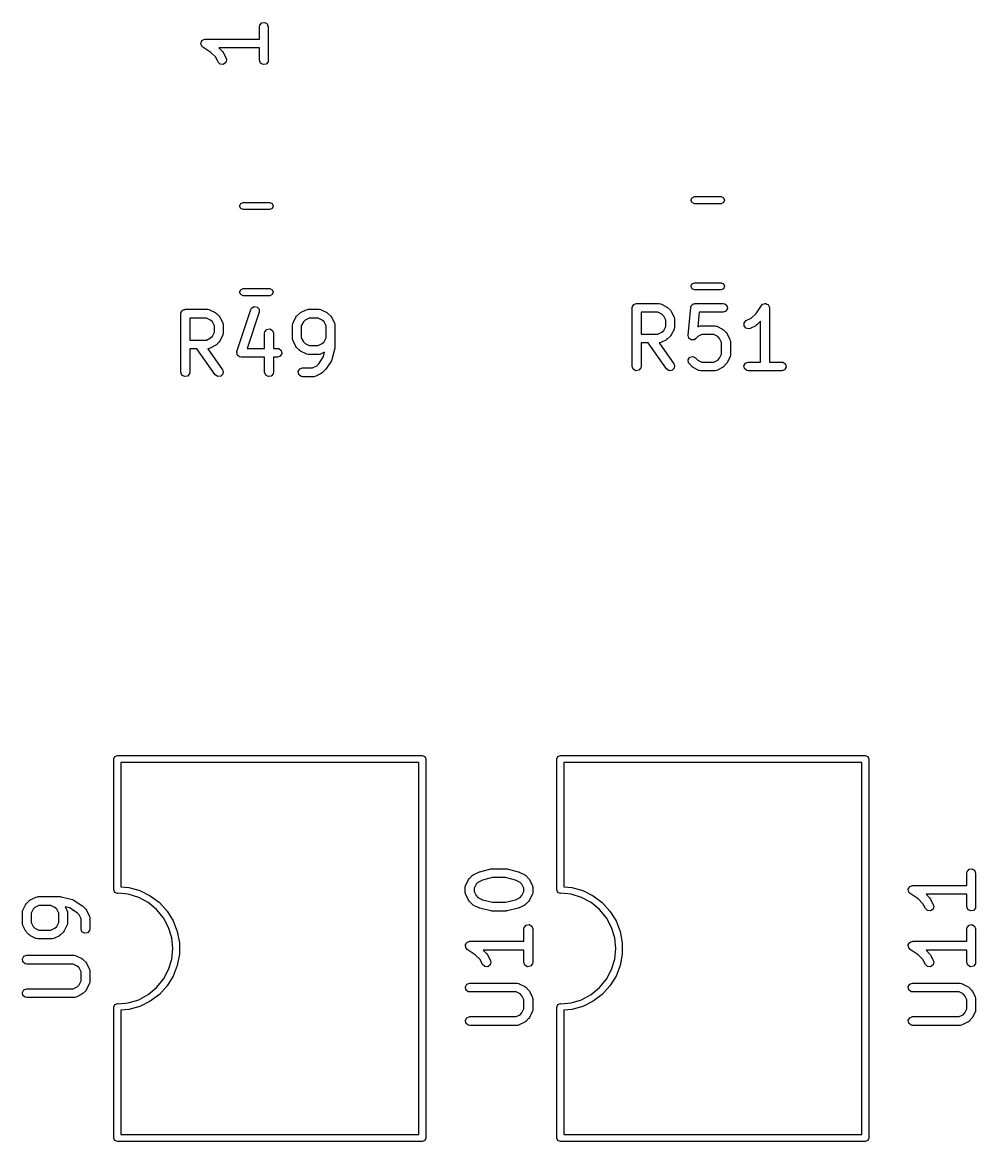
# Model space of a CAD drawing. Extents: x 51 to 223, y -135 to -33.
# Drawn here: x 172.63 to 188.89, y -111.8 to -92.71 of the extents above; entities that cross this region are included whole.
import ezdxf

# ---------------------------------------------------------------- set-up
doc = ezdxf.new("R2010")
doc.units = 0
doc.layers.add('BLACK', color=7, linetype='CONTINUOUS')

msp = doc.modelspace()

# ---------------------------------------------------------------- linework, layer by layer
at = {"layer": 'BLACK', "linetype": 'CONTINUOUS'}
for p, q in [((176.677, -92.7805), (176.682, -92.7548)), ((176.677, -92.9912), (176.677, -92.7805)), ((176.682, -92.7548), (176.715, -92.7155)), ((176.715, -92.7155), (176.765, -92.7066)), ((176.765, -92.7066), (176.81, -92.7323)), ((176.81, -92.7323), (176.827, -92.7805)), ((176.827, -92.7805), (176.827, -93.3519)), ((175.704, -93.0087), (175.725, -93.0013)), ((175.725, -93.0013), (175.744, -92.9916)), ((175.744, -92.9916), (175.748, -92.9927)), ((175.748, -92.9927), (175.752, -92.9912)), ((175.752, -92.9912), (176.677, -92.9912)), ((175.678, -93.0614), (175.679, -93.0574)), ((175.684, -93.0823), (175.678, -93.0614)), ((175.679, -93.0532), (175.689, -93.0343)), ((175.679, -93.0574), (175.679, -93.0532)), ((175.687, -93.1037), (175.684, -93.0823)), ((175.691, -93.1065), (175.687, -93.1037)), ((175.689, -93.0343), (175.698, -93.0144)), ((175.692, -93.1106), (175.691, -93.1065)), ((175.711, -93.1286), (175.692, -93.1106)), ((175.698, -93.0144), (175.702, -93.0125)), ((175.702, -93.0125), (175.704, -93.0087)), ((175.847, -93.2197), (175.711, -93.1286)), ((176.677, -93.1412), (175.981, -93.1412)), ((175.981, -93.1412), (176.044, -93.2036)), ((176.677, -93.3519), (176.677, -93.1412)), ((175.929, -93.3011), (175.847, -93.2197)), ((175.971, -93.3854), (175.929, -93.3011)), ((176.008, -93.4207), (175.971, -93.3854)), ((176.044, -93.2036), (176.056, -93.222)), ((176.056, -93.222), (176.058, -93.2231)), ((176.058, -93.2231), (176.105, -93.3184)), ((176.113, -93.3433), (176.101, -93.3932)), ((176.105, -93.3184), (176.113, -93.3433)), ((176.695, -93.4001), (176.677, -93.3519)), ((176.823, -93.3776), (176.79, -93.4169)), ((176.827, -93.3519), (176.823, -93.3776)), ((176.059, -93.4238), (176.008, -93.4207)), ((176.101, -93.3932), (176.059, -93.4238)), ((176.739, -93.4258), (176.695, -93.4001)), ((176.79, -93.4169), (176.739, -93.4258)), ((176.338, -95.84), (176.356, -95.7976)), ((176.356, -95.8824), (176.338, -95.84)), ((176.356, -95.7976), (176.398, -95.78)), ((176.398, -95.78), (176.852, -95.78)), ((176.852, -95.78), (176.894, -95.7976)), ((176.894, -95.7976), (176.912, -95.84)), ((176.912, -95.84), (176.894, -95.8824)), ((184.038, -95.74), (184.056, -95.6976)), ((184.056, -95.7824), (184.038, -95.74)), ((184.056, -95.6976), (184.098, -95.68)), ((184.098, -95.8), (184.056, -95.7824)), ((184.098, -95.68), (184.552, -95.68)), ((184.552, -95.8), (184.098, -95.8)), ((184.552, -95.68), (184.594, -95.6976)), ((184.594, -95.7824), (184.552, -95.8)), ((184.594, -95.6976), (184.612, -95.74)), ((184.612, -95.74), (184.594, -95.7824)), ((176.398, -95.9), (176.356, -95.8824)), ((176.852, -95.9), (176.398, -95.9)), ((176.894, -95.8824), (176.852, -95.9)), ((184.038, -97.21), (184.056, -97.1676)), ((184.056, -97.1676), (184.098, -97.15)), ((184.098, -97.15), (184.552, -97.15)), ((184.552, -97.15), (184.594, -97.1676)), ((184.594, -97.1676), (184.612, -97.21)), ((176.338, -97.31), (176.356, -97.2676)), ((176.356, -97.3524), (176.338, -97.31)), ((176.356, -97.2676), (176.398, -97.25)), ((176.398, -97.37), (176.356, -97.3524)), ((176.398, -97.25), (176.852, -97.25)), ((176.852, -97.37), (176.398, -97.37)), ((176.852, -97.25), (176.894, -97.2676)), ((176.894, -97.3524), (176.852, -97.37)), ((176.894, -97.2676), (176.912, -97.31)), ((176.912, -97.31), (176.894, -97.3524)), ((184.056, -97.2524), (184.038, -97.21)), ((184.098, -97.27), (184.056, -97.2524)), ((184.552, -97.27), (184.098, -97.27)), ((184.594, -97.2524), (184.552, -97.27)), ((184.612, -97.21), (184.594, -97.2524)), ((176.53, -97.606), (176.542, -97.5831)), ((176.542, -97.5831), (176.586, -97.5563)), ((176.586, -97.5563), (176.637, -97.5638)), ((176.637, -97.5638), (176.671, -97.6022)), ((183.036, -97.5774), (183.037, -97.5676)), ((183.036, -98.5774), (183.036, -97.5774)), ((183.037, -97.5644), (183.039, -97.5615)), ((183.037, -97.5676), (183.037, -97.5644)), ((183.039, -97.5615), (183.04, -97.5517)), ((183.04, -97.5517), (183.053, -97.5368)), ((183.053, -97.5368), (183.063, -97.5199)), ((183.063, -97.5199), (183.069, -97.5176)), ((183.069, -97.5176), (183.073, -97.5124)), ((183.073, -97.5124), (183.092, -97.509)), ((183.092, -97.509), (183.111, -97.5024)), ((183.111, -97.5024), (183.492, -97.5024)), ((183.492, -97.5024), (183.517, -97.5069)), ((183.517, -97.5069), (183.521, -97.5098)), ((183.521, -97.5098), (183.525, -97.5103)), ((183.525, -97.5103), (183.62, -97.5579)), ((183.62, -97.5579), (183.638, -97.5713)), ((183.638, -97.5713), (183.64, -97.572)), ((183.64, -97.572), (183.688, -97.6196)), ((183.988, -98.0461), (184.036, -97.5699)), ((184.036, -97.5699), (184.037, -97.5661)), ((184.037, -97.5644), (184.038, -97.5617)), ((184.037, -97.5661), (184.037, -97.5644)), ((184.038, -97.5617), (184.043, -97.5448)), ((184.043, -97.5448), (184.055, -97.5337)), ((184.055, -97.5337), (184.063, -97.5199)), ((184.063, -97.5199), (184.072, -97.5163)), ((184.072, -97.5163), (184.08, -97.509)), ((184.08, -97.509), (184.096, -97.5078)), ((184.096, -97.5078), (184.111, -97.5024)), ((184.111, -97.5024), (184.587, -97.5024)), ((184.587, -97.5024), (184.613, -97.5069)), ((184.613, -97.5069), (184.652, -97.5399)), ((184.652, -97.5399), (184.661, -97.5904)), ((185.148, -97.6725), (185.239, -97.5358)), ((185.239, -97.5358), (185.257, -97.5169)), ((185.257, -97.5169), (185.261, -97.5157)), ((185.261, -97.5157), (185.264, -97.5124)), ((185.264, -97.5124), (185.285, -97.5086)), ((185.285, -97.5086), (185.306, -97.5025)), ((185.306, -97.5025), (185.31, -97.5043)), ((185.31, -97.5043), (185.314, -97.5035)), ((185.314, -97.5035), (185.333, -97.5144)), ((185.333, -97.5144), (185.353, -97.5231)), ((185.353, -97.5231), (185.355, -97.527)), ((185.355, -97.527), (185.359, -97.5292)), ((185.359, -97.5292), (185.366, -97.5496)), ((185.366, -97.5496), (185.376, -97.5691)), ((185.376, -97.5691), (185.375, -97.5733)), ((185.375, -97.5733), (185.376, -97.5774)), ((185.376, -97.5774), (185.376, -98.5024)), ((175.336, -97.6774), (175.337, -97.6676)), ((175.336, -98.6774), (175.336, -97.6774)), ((175.337, -97.6644), (175.339, -97.6615)), ((175.337, -97.6676), (175.337, -97.6644)), ((175.339, -97.6615), (175.34, -97.6517)), ((175.34, -97.6517), (175.353, -97.6368)), ((175.353, -97.6368), (175.363, -97.6199)), ((175.363, -97.6199), (175.369, -97.6176)), ((175.369, -97.6176), (175.373, -97.6124)), ((175.373, -97.6124), (175.392, -97.609)), ((175.392, -97.609), (175.411, -97.6024)), ((175.411, -97.6024), (175.792, -97.6024)), ((175.486, -97.7524), (175.486, -98.1262)), ((175.774, -97.7524), (175.486, -97.7524)), ((175.842, -97.7866), (175.774, -97.7524)), ((175.792, -97.6024), (175.817, -97.6069)), ((175.817, -97.6069), (175.821, -97.6098)), ((175.821, -97.6098), (175.825, -97.6103)), ((175.825, -97.6103), (175.92, -97.6579)), ((175.92, -97.6579), (175.938, -97.6713)), ((175.938, -97.6713), (175.94, -97.672)), ((175.94, -97.672), (175.988, -97.7196)), ((175.988, -97.7196), (176, -97.738)), ((176, -97.738), (176.002, -97.7391)), ((176.002, -97.7391), (176.049, -97.8343)), ((176.292, -98.3203), (176.53, -97.606)), ((176.672, -97.6535), (176.467, -98.269)), ((176.671, -97.6022), (176.672, -97.6535)), ((177.248, -97.8343), (177.296, -97.7391)), ((177.296, -97.7391), (177.309, -97.7211)), ((177.309, -97.7211), (177.31, -97.7196)), ((177.31, -97.7196), (177.358, -97.672)), ((177.358, -97.672), (177.376, -97.6591)), ((177.376, -97.6591), (177.377, -97.6579)), ((177.377, -97.6579), (177.472, -97.6103)), ((177.524, -97.7524), (177.455, -97.7866)), ((177.472, -97.6103), (177.497, -97.6029)), ((177.497, -97.6029), (177.502, -97.6039)), ((177.502, -97.6039), (177.506, -97.6024)), ((177.506, -97.6024), (177.696, -97.6024)), ((177.679, -97.7524), (177.524, -97.7524)), ((177.747, -97.7866), (177.679, -97.7524)), ((177.696, -97.6024), (177.722, -97.6069)), ((177.722, -97.6069), (177.726, -97.6098)), ((177.726, -97.6098), (177.73, -97.6103)), ((177.73, -97.6103), (177.825, -97.6579)), ((177.825, -97.6579), (177.843, -97.6713)), ((177.843, -97.6713), (177.845, -97.672)), ((177.845, -97.672), (177.892, -97.7196)), ((177.892, -97.7196), (177.905, -97.738)), ((177.905, -97.738), (177.906, -97.7391)), ((177.906, -97.7391), (177.954, -97.8343)), ((183.186, -97.6524), (183.186, -98.0262)), ((183.474, -97.6524), (183.186, -97.6524)), ((183.542, -97.6866), (183.474, -97.6524)), ((183.573, -97.717), (183.542, -97.6866)), ((183.607, -97.7856), (183.573, -97.717)), ((183.688, -97.6196), (183.7, -97.638)), ((183.7, -97.638), (183.702, -97.6391)), ((183.702, -97.6391), (183.749, -97.7343)), ((183.749, -97.7343), (183.757, -97.7593)), ((183.757, -97.7593), (183.756, -97.7636)), ((183.756, -97.7636), (183.757, -97.7679)), ((183.757, -97.7679), (183.757, -97.9107)), ((184.179, -97.6524), (184.154, -97.9006)), ((184.587, -97.6524), (184.179, -97.6524)), ((184.635, -97.6348), (184.587, -97.6524)), ((184.661, -97.5904), (184.635, -97.6348)), ((184.982, -97.796), (185.066, -97.7538)), ((185.066, -97.7538), (185.148, -97.6725)), ((175.873, -97.817), (175.842, -97.7866)), ((175.907, -97.8856), (175.873, -97.817)), ((175.907, -97.993), (175.907, -97.8856)), ((176.049, -97.8343), (176.057, -97.8593)), ((176.057, -97.8593), (176.056, -97.8636)), ((176.056, -97.8636), (176.057, -97.8679)), ((176.057, -97.8679), (176.057, -98.0107)), ((176.769, -97.9851), (176.802, -97.9458)), ((176.802, -97.9458), (176.852, -97.9369)), ((176.852, -97.9369), (176.897, -97.9625)), ((176.897, -97.9625), (176.914, -98.0107)), ((177.24, -97.8679), (177.245, -97.8422)), ((177.24, -98.106), (177.24, -97.8679)), ((177.245, -97.8422), (177.248, -97.8388)), ((177.248, -97.8388), (177.248, -97.8343)), ((177.425, -97.817), (177.39, -97.8856)), ((177.39, -97.8856), (177.39, -98.0882)), ((177.455, -97.7866), (177.425, -97.817)), ((177.778, -97.817), (177.747, -97.7866)), ((177.812, -97.8856), (177.778, -97.817)), ((177.812, -98.0882), (177.812, -97.8856)), ((177.954, -97.8343), (177.961, -97.8593)), ((177.961, -97.8593), (177.96, -97.8636)), ((177.96, -97.8636), (177.962, -97.8679)), ((177.962, -97.8679), (177.962, -98.2488)), ((183.542, -97.9919), (183.573, -97.9615)), ((183.573, -97.9615), (183.607, -97.893)), ((183.607, -97.893), (183.607, -97.7856)), ((183.749, -97.9443), (183.702, -98.0395)), ((183.75, -97.9398), (183.749, -97.9443)), ((183.753, -97.9364), (183.75, -97.9398)), ((183.757, -97.9107), (183.753, -97.9364)), ((184.154, -97.9006), (184.172, -97.8913)), ((184.172, -97.8913), (184.197, -97.8838)), ((184.197, -97.8838), (184.202, -97.8849)), ((184.202, -97.8849), (184.206, -97.8833)), ((184.206, -97.8833), (184.444, -97.8833)), ((184.444, -97.8833), (184.47, -97.8879)), ((184.47, -97.8879), (184.473, -97.8907)), ((184.473, -97.8907), (184.478, -97.8913)), ((184.478, -97.8913), (184.573, -97.9389)), ((184.573, -97.9389), (184.591, -97.9522)), ((184.591, -97.9522), (184.592, -97.9529)), ((184.592, -97.9529), (184.64, -98.0005)), ((184.944, -97.8845), (184.947, -97.8333)), ((184.974, -97.9257), (184.944, -97.8845)), ((184.947, -97.8333), (184.982, -97.796)), ((185.024, -97.9376), (184.974, -97.9257)), ((185.049, -97.9302), (185.024, -97.9376)), ((185.144, -97.8826), (185.049, -97.9302)), ((185.145, -97.8814), (185.144, -97.8826)), ((185.164, -97.8685), (185.145, -97.8814)), ((185.226, -97.8061), (185.164, -97.8685)), ((185.226, -98.5024), (185.226, -97.8061)), ((175.486, -98.1262), (175.774, -98.1262)), ((175.774, -98.1262), (175.842, -98.0919)), ((175.842, -98.0919), (175.873, -98.0615)), ((175.873, -98.0615), (175.907, -97.993)), ((175.988, -98.159), (175.94, -98.2066)), ((176.002, -98.1395), (175.988, -98.1575)), ((175.988, -98.1575), (175.988, -98.159)), ((176.049, -98.0443), (176.002, -98.1395)), ((176.05, -98.0398), (176.049, -98.0443)), ((176.053, -98.0364), (176.05, -98.0398)), ((176.057, -98.0107), (176.053, -98.0364)), ((176.764, -98.0107), (176.769, -97.9851)), ((176.764, -98.269), (176.764, -98.0107)), ((176.914, -98.0107), (176.914, -98.269)), ((177.242, -98.1102), (177.24, -98.106)), ((177.241, -98.1145), (177.242, -98.1102)), ((177.248, -98.1395), (177.241, -98.1145)), ((177.296, -98.2347), (177.248, -98.1395)), ((177.39, -98.0882), (177.425, -98.1568)), ((177.425, -98.1568), (177.455, -98.1872)), ((177.747, -98.1872), (177.778, -98.1568)), ((177.778, -98.1568), (177.812, -98.0882)), ((183.186, -98.0262), (183.474, -98.0262)), ((183.474, -98.0262), (183.542, -97.9919)), ((183.62, -98.1207), (183.525, -98.1683)), ((183.622, -98.1195), (183.62, -98.1207)), ((183.64, -98.1066), (183.622, -98.1195)), ((183.688, -98.059), (183.64, -98.1066)), ((183.702, -98.0395), (183.688, -98.0575)), ((183.688, -98.0575), (183.688, -98.059)), ((183.989, -98.0466), (183.988, -98.0461)), ((183.988, -98.047), (183.989, -98.0466)), ((183.995, -98.0714), (183.988, -98.047)), ((184.001, -98.0958), (183.995, -98.0714)), ((184.002, -98.0961), (184.001, -98.0958)), ((184.002, -98.0966), (184.002, -98.0961)), ((184.022, -98.111), (184.002, -98.0966)), ((184.043, -98.1258), (184.022, -98.111)), ((184.044, -98.126), (184.043, -98.1257)), ((184.043, -98.1257), (184.043, -98.1258)), ((184.069, -98.1238), (184.044, -98.126)), ((184.094, -98.1219), (184.069, -98.1238)), ((184.095, -98.1215), (184.094, -98.1216)), ((184.094, -98.1216), (184.094, -98.1219)), ((184.116, -98.1066), (184.095, -98.1215)), ((184.155, -98.0676), (184.116, -98.1066)), ((184.224, -98.0333), (184.155, -98.0676)), ((184.426, -98.0333), (184.224, -98.0333)), ((184.495, -98.0676), (184.426, -98.0333)), ((184.525, -98.098), (184.495, -98.0676)), ((184.56, -98.1665), (184.525, -98.098)), ((184.64, -98.0005), (184.653, -98.0189)), ((184.653, -98.0189), (184.654, -98.02)), ((184.654, -98.02), (184.702, -98.1153)), ((184.702, -98.1153), (184.709, -98.1402)), ((184.709, -98.1402), (184.708, -98.1446)), ((184.708, -98.1446), (184.71, -98.1488)), ((184.71, -98.1488), (184.71, -98.3869)), ((175.61, -98.2762), (175.486, -98.2762)), ((175.486, -98.2762), (175.486, -98.6774)), ((175.921, -98.7204), (175.61, -98.2762)), ((175.796, -98.2747), (175.793, -98.2758)), ((175.793, -98.2758), (176.044, -98.6344)), ((175.8, -98.2757), (175.796, -98.2747)), ((175.825, -98.2683), (175.8, -98.2757)), ((175.92, -98.2207), (175.825, -98.2683)), ((175.922, -98.2195), (175.92, -98.2207)), ((175.94, -98.2066), (175.922, -98.2195)), ((176.289, -98.331), (176.292, -98.3261)), ((176.293, -98.3512), (176.289, -98.331)), ((176.292, -98.3261), (176.292, -98.3203)), ((176.293, -98.3716), (176.293, -98.3512)), ((176.467, -98.269), (176.764, -98.269)), ((176.914, -98.269), (176.982, -98.269)), ((176.982, -98.269), (177.008, -98.2736)), ((177.008, -98.2736), (177.047, -98.3065)), ((177.047, -98.3065), (177.056, -98.3571)), ((177.297, -98.2359), (177.296, -98.2347)), ((177.31, -98.2542), (177.297, -98.2359)), ((177.358, -98.3018), (177.31, -98.2542)), ((177.359, -98.3025), (177.358, -98.3018)), ((177.377, -98.3159), (177.359, -98.3025)), ((177.472, -98.3635), (177.377, -98.3159)), ((177.455, -98.1872), (177.524, -98.2214)), ((177.524, -98.2214), (177.679, -98.2214)), ((177.679, -98.2214), (177.747, -98.1872)), ((177.788, -98.3344), (177.73, -98.3635)), ((177.77, -98.4085), (177.788, -98.3344)), ((177.96, -98.267), (177.912, -98.4575)), ((177.962, -98.2488), (177.959, -98.2636)), ((177.959, -98.2636), (177.96, -98.267)), ((183.31, -98.1762), (183.186, -98.1762)), ((183.186, -98.1762), (183.186, -98.5774)), ((183.621, -98.6204), (183.31, -98.1762)), ((183.496, -98.1747), (183.493, -98.1758)), ((183.493, -98.1758), (183.744, -98.5344)), ((183.5, -98.1757), (183.496, -98.1747)), ((183.525, -98.1683), (183.5, -98.1757)), ((184.56, -98.3692), (184.56, -98.1665)), ((176.297, -98.3759), (176.293, -98.3716)), ((176.298, -98.3815), (176.297, -98.3759)), ((176.314, -98.3947), (176.298, -98.3815)), ((176.327, -98.41), (176.314, -98.3947)), ((176.333, -98.4108), (176.327, -98.41)), ((176.337, -98.4145), (176.333, -98.4108)), ((176.363, -98.419), (176.337, -98.4145)), ((176.764, -98.419), (176.363, -98.419)), ((176.764, -98.6774), (176.764, -98.419)), ((176.982, -98.419), (176.914, -98.419)), ((176.914, -98.419), (176.914, -98.6774)), ((177.03, -98.4015), (176.982, -98.419)), ((177.056, -98.3571), (177.03, -98.4015)), ((177.477, -98.364), (177.472, -98.3635)), ((177.48, -98.3669), (177.477, -98.364)), ((177.506, -98.3714), (177.48, -98.3669)), ((177.696, -98.3714), (177.506, -98.3714)), ((177.652, -98.5681), (177.686, -98.5344)), ((177.686, -98.5344), (177.77, -98.4085)), ((177.701, -98.3699), (177.696, -98.3714)), ((177.705, -98.3709), (177.701, -98.3699)), ((177.73, -98.3635), (177.705, -98.3709)), ((177.902, -98.4809), (177.806, -98.6237)), ((177.912, -98.4575), (177.902, -98.4805)), ((177.902, -98.4805), (177.902, -98.4809)), ((183.744, -98.5344), (183.755, -98.558)), ((183.991, -98.4627), (184.02, -98.4207)), ((183.995, -98.5138), (183.991, -98.4627)), ((184.01, -98.5352), (183.995, -98.5138)), ((184.058, -98.5828), (184.01, -98.5352)), ((184.02, -98.4207), (184.07, -98.4074)), ((184.07, -98.4074), (184.116, -98.4291)), ((184.116, -98.4291), (184.155, -98.4681)), ((184.155, -98.4681), (184.224, -98.5024)), ((184.224, -98.5024), (184.426, -98.5024)), ((184.426, -98.5024), (184.495, -98.4681)), ((184.495, -98.4681), (184.525, -98.4377)), ((184.525, -98.4377), (184.56, -98.3692)), ((184.64, -98.5352), (184.592, -98.5828)), ((184.641, -98.5337), (184.64, -98.5352)), ((184.654, -98.5157), (184.641, -98.5337)), ((184.702, -98.4204), (184.654, -98.5157)), ((184.705, -98.4126), (184.702, -98.416)), ((184.702, -98.416), (184.702, -98.4204)), ((184.71, -98.3869), (184.705, -98.4126)), ((184.942, -98.5644), (184.967, -98.5199)), ((184.967, -98.5199), (185.015, -98.5024)), ((185.015, -98.5024), (185.226, -98.5024)), ((185.376, -98.5024), (185.587, -98.5024)), ((185.587, -98.5024), (185.613, -98.5069)), ((185.613, -98.5069), (185.652, -98.5399)), ((185.652, -98.5399), (185.661, -98.5904)), ((175.353, -98.7256), (175.336, -98.6774)), ((175.398, -98.7512), (175.353, -98.7256)), ((175.481, -98.703), (175.448, -98.7423)), ((175.486, -98.6774), (175.481, -98.703)), ((175.963, -98.7498), (175.921, -98.7204)), ((176.05, -98.7091), (176.014, -98.7454)), ((176.044, -98.6344), (176.055, -98.658)), ((176.055, -98.658), (176.05, -98.7091)), ((176.782, -98.7256), (176.764, -98.6774)), ((176.826, -98.7512), (176.782, -98.7256)), ((176.91, -98.703), (176.877, -98.7423)), ((176.914, -98.6774), (176.91, -98.703)), ((177.337, -98.6644), (177.363, -98.6199)), ((177.346, -98.7149), (177.337, -98.6644)), ((177.385, -98.7479), (177.346, -98.7149)), ((177.363, -98.6199), (177.411, -98.6024)), ((177.411, -98.6024), (177.583, -98.6024)), ((177.583, -98.6024), (177.652, -98.5681)), ((177.73, -98.6968), (177.635, -98.7445)), ((177.731, -98.6957), (177.73, -98.6968)), ((177.749, -98.6828), (177.731, -98.6957)), ((177.797, -98.6352), (177.749, -98.6828)), ((177.799, -98.632), (177.797, -98.6352)), ((177.806, -98.6237), (177.799, -98.632)), ((183.053, -98.6256), (183.036, -98.5774)), ((183.098, -98.6512), (183.053, -98.6256)), ((183.148, -98.6423), (183.098, -98.6512)), ((183.181, -98.603), (183.148, -98.6423)), ((183.186, -98.5774), (183.181, -98.603)), ((183.663, -98.6498), (183.621, -98.6204)), ((183.714, -98.6454), (183.663, -98.6498)), ((183.75, -98.6091), (183.714, -98.6454)), ((183.755, -98.558), (183.75, -98.6091)), ((184.059, -98.5835), (184.058, -98.5828)), ((184.077, -98.5968), (184.059, -98.5835)), ((184.172, -98.6445), (184.077, -98.5968)), ((184.177, -98.645), (184.172, -98.6445)), ((184.18, -98.6479), (184.177, -98.645)), ((184.206, -98.6524), (184.18, -98.6479)), ((184.444, -98.6524), (184.206, -98.6524)), ((184.448, -98.6508), (184.444, -98.6524)), ((184.453, -98.6519), (184.448, -98.6508)), ((184.478, -98.6445), (184.453, -98.6519)), ((184.573, -98.5968), (184.478, -98.6445)), ((184.574, -98.5957), (184.573, -98.5968)), ((184.592, -98.5828), (184.574, -98.5957)), ((184.951, -98.6149), (184.942, -98.5644)), ((184.99, -98.6479), (184.951, -98.6149)), ((185.015, -98.6524), (184.99, -98.6479)), ((185.587, -98.6524), (185.015, -98.6524)), ((185.635, -98.6348), (185.587, -98.6524)), ((185.661, -98.5904), (185.635, -98.6348)), ((175.448, -98.7423), (175.398, -98.7512)), ((176.014, -98.7454), (175.963, -98.7498)), ((176.877, -98.7423), (176.826, -98.7512)), ((177.411, -98.7524), (177.385, -98.7479)), ((177.601, -98.7524), (177.411, -98.7524)), ((177.605, -98.7508), (177.601, -98.7524)), ((177.61, -98.7519), (177.605, -98.7508)), ((177.635, -98.7445), (177.61, -98.7519)), ((174.211, -105.232), (174.253, -105.214)), ((174.253, -105.214), (179.453, -105.214)), ((179.453, -105.214), (179.496, -105.232)), ((181.768, -105.232), (181.81, -105.214)), ((181.81, -105.214), (187.01, -105.214)), ((187.01, -105.214), (187.053, -105.232)), ((174.193, -105.274), (174.211, -105.232)), ((174.193, -107.509), (174.193, -105.274)), ((174.313, -105.334), (174.313, -107.455)), ((179.393, -105.334), (174.313, -105.334)), ((179.393, -111.684), (179.393, -105.334)), ((179.496, -105.232), (179.513, -105.274)), ((179.513, -105.274), (179.513, -111.744)), ((181.75, -105.274), (181.768, -105.232)), ((181.75, -107.509), (181.75, -105.274)), ((181.87, -105.334), (181.87, -107.455)), ((186.95, -105.334), (181.87, -105.334)), ((186.95, -111.684), (186.95, -105.334)), ((187.053, -105.232), (187.07, -105.274)), ((187.07, -105.274), (187.07, -111.744)), ((180.243, -107.333), (180.256, -107.315)), ((180.256, -107.315), (180.257, -107.313)), ((180.257, -107.313), (180.305, -107.265)), ((180.305, -107.265), (180.323, -107.253)), ((180.323, -107.253), (180.324, -107.251)), ((180.324, -107.251), (180.419, -107.204)), ((180.419, -107.204), (180.432, -107.2)), ((180.432, -107.2), (180.435, -107.198)), ((180.435, -107.198), (180.625, -107.15)), ((180.653, -107.298), (180.479, -107.342)), ((180.625, -107.15), (180.64, -107.149)), ((180.64, -107.149), (180.643, -107.148)), ((180.643, -107.148), (180.882, -107.148)), ((180.872, -107.298), (180.653, -107.298)), ((181.046, -107.342), (180.872, -107.298)), ((180.882, -107.148), (180.896, -107.151)), ((180.896, -107.151), (180.9, -107.15)), ((180.9, -107.15), (181.09, -107.198)), ((181.09, -107.198), (181.102, -107.203)), ((181.102, -107.203), (181.106, -107.204)), ((181.106, -107.204), (181.201, -107.251)), ((181.201, -107.251), (181.219, -107.265)), ((181.219, -107.265), (181.22, -107.265)), ((181.22, -107.265), (181.268, -107.313)), ((181.268, -107.313), (181.281, -107.331)), ((188.744, -107.223), (188.749, -107.198)), ((188.744, -107.434), (188.744, -107.223)), ((188.749, -107.198), (188.782, -107.158)), ((188.782, -107.158), (188.832, -107.149)), ((188.832, -107.149), (188.877, -107.175)), ((188.877, -107.175), (188.894, -107.223)), ((188.894, -107.223), (188.894, -107.795)), ((174.211, -107.551), (174.193, -107.509)), ((174.313, -107.455), (174.448, -107.467)), ((174.448, -107.467), (174.636, -107.521)), ((180.188, -107.461), (180.192, -107.436)), ((180.188, -107.557), (180.188, -107.461)), ((180.192, -107.436), (180.195, -107.432)), ((180.195, -107.428), (180.243, -107.333)), ((180.195, -107.432), (180.195, -107.428)), ((180.372, -107.411), (180.338, -107.479)), ((180.338, -107.479), (180.338, -107.539)), ((180.402, -107.38), (180.372, -107.411)), ((180.479, -107.342), (180.402, -107.38)), ((181.123, -107.38), (181.046, -107.342)), ((181.153, -107.411), (181.123, -107.38)), ((181.188, -107.479), (181.153, -107.411)), ((181.188, -107.539), (181.188, -107.479)), ((181.281, -107.331), (181.282, -107.333)), ((181.282, -107.333), (181.33, -107.428)), ((181.33, -107.428), (181.337, -107.453)), ((181.337, -107.453), (181.336, -107.457)), ((181.336, -107.457), (181.338, -107.461)), ((181.338, -107.461), (181.338, -107.557)), ((181.768, -107.551), (181.75, -107.509)), ((181.87, -107.455), (182.005, -107.467)), ((182.005, -107.467), (182.193, -107.521)), ((187.744, -107.504), (187.746, -107.5)), ((187.75, -107.525), (187.744, -107.504)), ((187.745, -107.496), (187.756, -107.477)), ((187.746, -107.5), (187.745, -107.496)), ((187.756, -107.477), (187.765, -107.457)), ((187.765, -107.457), (187.769, -107.455)), ((187.769, -107.455), (187.771, -107.452)), ((187.771, -107.452), (187.791, -107.444)), ((187.791, -107.444), (187.811, -107.434)), ((187.811, -107.434), (187.815, -107.435)), ((187.815, -107.435), (187.819, -107.434)), ((187.819, -107.434), (188.744, -107.434)), ((172.7, -107.742), (172.748, -107.694)), ((172.748, -107.694), (172.766, -107.681)), ((172.766, -107.681), (172.768, -107.68)), ((172.768, -107.68), (172.863, -107.632)), ((172.863, -107.632), (172.888, -107.625)), ((172.888, -107.625), (172.892, -107.626)), ((172.892, -107.626), (172.896, -107.624)), ((172.896, -107.624), (173.277, -107.624)), ((173.277, -107.624), (173.292, -107.627)), ((173.292, -107.627), (173.295, -107.627)), ((173.295, -107.627), (173.486, -107.674)), ((173.486, -107.674), (173.509, -107.685)), ((173.509, -107.685), (173.509, -107.685)), ((173.509, -107.685), (173.652, -107.78)), ((174.253, -107.569), (174.211, -107.551)), ((174.262, -107.565), (174.253, -107.569)), ((174.438, -107.583), (174.262, -107.565)), ((174.615, -107.636), (174.438, -107.583)), ((174.778, -107.724), (174.615, -107.636)), ((174.636, -107.521), (174.812, -107.608)), ((174.812, -107.608), (174.968, -107.726)), ((180.189, -107.561), (180.188, -107.557)), ((180.188, -107.565), (180.189, -107.561)), ((180.195, -107.59), (180.188, -107.565)), ((180.243, -107.685), (180.195, -107.59)), ((180.244, -107.686), (180.243, -107.685)), ((180.257, -107.705), (180.244, -107.686)), ((180.305, -107.752), (180.257, -107.705)), ((180.338, -107.539), (180.372, -107.607)), ((180.372, -107.607), (180.402, -107.638)), ((180.402, -107.638), (180.479, -107.676)), ((180.479, -107.676), (180.653, -107.72)), ((180.872, -107.72), (181.046, -107.676)), ((181.046, -107.676), (181.123, -107.638)), ((181.123, -107.638), (181.153, -107.607)), ((181.153, -107.607), (181.188, -107.539)), ((181.268, -107.705), (181.22, -107.752)), ((181.269, -107.703), (181.268, -107.705)), ((181.282, -107.685), (181.269, -107.703)), ((181.33, -107.59), (181.282, -107.685)), ((181.333, -107.582), (181.33, -107.586)), ((181.33, -107.586), (181.33, -107.59)), ((181.338, -107.557), (181.333, -107.582)), ((181.81, -107.569), (181.768, -107.551)), ((181.819, -107.565), (181.81, -107.569)), ((181.994, -107.583), (181.819, -107.565)), ((182.172, -107.636), (181.994, -107.583)), ((182.335, -107.724), (182.172, -107.636)), ((182.193, -107.521), (182.368, -107.608)), ((182.368, -107.608), (182.524, -107.726)), ((187.754, -107.546), (187.75, -107.525)), ((187.758, -107.549), (187.754, -107.546)), ((187.759, -107.553), (187.758, -107.549)), ((187.778, -107.571), (187.759, -107.553)), ((187.914, -107.662), (187.778, -107.571)), ((187.996, -107.744), (187.914, -107.662)), ((188.744, -107.584), (188.048, -107.584)), ((188.048, -107.584), (188.11, -107.646)), ((188.11, -107.646), (188.123, -107.665)), ((188.123, -107.665), (188.124, -107.666)), ((188.124, -107.666), (188.172, -107.761)), ((188.744, -107.795), (188.744, -107.584)), ((172.631, -107.89), (172.635, -107.864)), ((172.631, -108.08), (172.631, -107.89)), ((172.635, -107.864), (172.638, -107.861)), ((172.638, -107.861), (172.639, -107.856)), ((172.639, -107.856), (172.686, -107.761)), ((172.686, -107.761), (172.7, -107.743)), ((172.7, -107.743), (172.7, -107.742)), ((172.815, -107.839), (172.781, -107.908)), ((172.846, -107.809), (172.815, -107.839)), ((172.914, -107.774), (172.846, -107.809)), ((173.117, -107.774), (172.914, -107.774)), ((173.185, -107.809), (173.117, -107.774)), ((173.216, -107.839), (173.185, -107.809)), ((173.25, -107.908), (173.216, -107.839)), ((173.437, -107.817), (173.363, -107.798)), ((173.363, -107.798), (173.392, -107.856)), ((173.392, -107.856), (173.399, -107.881)), ((173.399, -107.881), (173.398, -107.886)), ((173.398, -107.886), (173.4, -107.89)), ((173.4, -107.89), (173.4, -108.08)), ((173.563, -107.901), (173.437, -107.817)), ((173.652, -107.78), (173.661, -107.788)), ((173.661, -107.788), (173.664, -107.789)), ((173.664, -107.789), (173.711, -107.837)), ((173.711, -107.837), (173.724, -107.855)), ((173.724, -107.855), (173.725, -107.856)), ((173.725, -107.856), (173.773, -107.952)), ((174.921, -107.841), (174.778, -107.724)), ((175.039, -107.984), (174.921, -107.841)), ((174.968, -107.726), (175.099, -107.87)), ((175.099, -107.87), (175.202, -108.036)), ((180.306, -107.753), (180.305, -107.752)), ((180.324, -107.767), (180.306, -107.753)), ((180.419, -107.814), (180.324, -107.767)), ((180.423, -107.815), (180.419, -107.814)), ((180.435, -107.82), (180.423, -107.815)), ((180.625, -107.867), (180.435, -107.82)), ((180.629, -107.867), (180.625, -107.867)), ((180.643, -107.87), (180.629, -107.867)), ((180.882, -107.87), (180.643, -107.87)), ((180.653, -107.72), (180.872, -107.72)), ((180.885, -107.868), (180.882, -107.87)), ((180.9, -107.867), (180.885, -107.868)), ((181.09, -107.82), (180.9, -107.867)), ((181.093, -107.818), (181.09, -107.82)), ((181.106, -107.814), (181.093, -107.818)), ((181.201, -107.767), (181.106, -107.814)), ((181.202, -107.765), (181.201, -107.767)), ((181.22, -107.752), (181.202, -107.765)), ((182.478, -107.841), (182.335, -107.724)), ((182.596, -107.984), (182.478, -107.841)), ((182.524, -107.726), (182.656, -107.87)), ((182.656, -107.87), (182.759, -108.036)), ((188.038, -107.828), (187.996, -107.744)), ((188.075, -107.863), (188.038, -107.828)), ((188.126, -107.867), (188.075, -107.863)), ((188.168, -107.836), (188.126, -107.867)), ((188.179, -107.786), (188.168, -107.836)), ((188.172, -107.761), (188.179, -107.786)), ((188.762, -107.843), (188.744, -107.795)), ((188.806, -107.869), (188.762, -107.843)), ((188.857, -107.86), (188.806, -107.869)), ((188.89, -107.82), (188.857, -107.86)), ((188.894, -107.795), (188.89, -107.82)), ((172.632, -108.085), (172.631, -108.08)), ((172.631, -108.089), (172.632, -108.085)), ((172.639, -108.114), (172.631, -108.089)), ((172.781, -107.908), (172.781, -108.063)), ((172.781, -108.063), (172.815, -108.131)), ((173.216, -108.131), (173.25, -108.063)), ((173.25, -108.063), (173.25, -107.908)), ((173.4, -108.08), (173.395, -108.106)), ((173.597, -107.934), (173.563, -107.901)), ((173.631, -108.003), (173.597, -107.934)), ((173.631, -108.176), (173.631, -108.003)), ((173.773, -107.952), (173.78, -107.977)), ((173.78, -107.977), (173.779, -107.981)), ((173.779, -107.981), (173.781, -107.985)), ((173.781, -107.985), (173.781, -108.176)), ((175.126, -108.148), (175.039, -107.984)), ((175.202, -108.036), (175.273, -108.219)), ((182.683, -108.148), (182.596, -107.984)), ((182.759, -108.036), (182.83, -108.219)), ((172.686, -108.209), (172.639, -108.114)), ((172.688, -108.21), (172.686, -108.209)), ((172.7, -108.229), (172.688, -108.21)), ((172.748, -108.276), (172.7, -108.229)), ((172.75, -108.277), (172.748, -108.276)), ((172.768, -108.29), (172.75, -108.277)), ((172.815, -108.131), (172.846, -108.162)), ((172.846, -108.162), (172.914, -108.196)), ((172.914, -108.196), (173.117, -108.196)), ((173.117, -108.196), (173.185, -108.162)), ((173.185, -108.162), (173.216, -108.131)), ((173.283, -108.276), (173.264, -108.289)), ((173.33, -108.229), (173.283, -108.276)), ((173.331, -108.227), (173.33, -108.229)), ((173.344, -108.209), (173.331, -108.227)), ((173.392, -108.114), (173.344, -108.209)), ((173.393, -108.109), (173.392, -108.114)), ((173.395, -108.106), (173.393, -108.109)), ((173.648, -108.224), (173.631, -108.176)), ((173.693, -108.249), (173.648, -108.224)), ((173.743, -108.241), (173.693, -108.249)), ((173.776, -108.201), (173.743, -108.241)), ((173.781, -108.176), (173.776, -108.201)), ((175.18, -108.325), (175.126, -108.148)), ((175.273, -108.219), (175.309, -108.411)), ((181.188, -108.176), (181.192, -108.15)), ((181.188, -108.386), (181.188, -108.176)), ((181.192, -108.15), (181.225, -108.111)), ((181.225, -108.111), (181.276, -108.102)), ((181.276, -108.102), (181.32, -108.127)), ((181.32, -108.127), (181.338, -108.176)), ((181.338, -108.176), (181.338, -108.747)), ((182.737, -108.325), (182.683, -108.148)), ((182.83, -108.219), (182.866, -108.411)), ((188.744, -108.176), (188.749, -108.15)), ((188.744, -108.386), (188.744, -108.176)), ((188.749, -108.15), (188.782, -108.111)), ((188.782, -108.111), (188.832, -108.102)), ((188.832, -108.102), (188.877, -108.127)), ((188.877, -108.127), (188.894, -108.176)), ((188.894, -108.176), (188.894, -108.747)), ((172.863, -108.338), (172.768, -108.29)), ((172.867, -108.338), (172.863, -108.338)), ((172.871, -108.341), (172.867, -108.338)), ((172.896, -108.346), (172.871, -108.341)), ((173.134, -108.346), (172.896, -108.346)), ((173.139, -108.344), (173.134, -108.346)), ((173.143, -108.345), (173.139, -108.344)), ((173.168, -108.338), (173.143, -108.345)), ((173.263, -108.29), (173.168, -108.338)), ((173.264, -108.289), (173.263, -108.29)), ((175.198, -108.509), (175.18, -108.325)), ((175.309, -108.411), (175.309, -108.607)), ((180.188, -108.457), (180.189, -108.453)), ((180.194, -108.477), (180.188, -108.457)), ((180.189, -108.448), (180.2, -108.429)), ((180.189, -108.453), (180.189, -108.448)), ((180.2, -108.429), (180.208, -108.41)), ((180.208, -108.41), (180.212, -108.408)), ((180.212, -108.408), (180.214, -108.404)), ((180.214, -108.404), (180.235, -108.396)), ((180.235, -108.396), (180.254, -108.387)), ((180.254, -108.387), (180.258, -108.388)), ((180.258, -108.388), (180.263, -108.386)), ((180.263, -108.386), (181.188, -108.386)), ((182.755, -108.509), (182.737, -108.325)), ((182.866, -108.411), (182.866, -108.607)), ((187.744, -108.457), (187.746, -108.453)), ((187.75, -108.477), (187.744, -108.457)), ((187.745, -108.448), (187.756, -108.429)), ((187.746, -108.453), (187.745, -108.448)), ((187.756, -108.429), (187.765, -108.41)), ((187.765, -108.41), (187.769, -108.408)), ((187.769, -108.408), (187.771, -108.404)), ((187.771, -108.404), (187.791, -108.396)), ((187.791, -108.396), (187.811, -108.387)), ((187.811, -108.387), (187.815, -108.388)), ((187.815, -108.388), (187.819, -108.386)), ((187.819, -108.386), (188.744, -108.386)), ((172.632, -108.686), (172.658, -108.642)), ((172.658, -108.642), (172.706, -108.624)), ((172.706, -108.624), (173.515, -108.624)), ((173.515, -108.624), (173.541, -108.629)), ((173.541, -108.629), (173.544, -108.632)), ((173.544, -108.632), (173.549, -108.632)), ((173.549, -108.632), (173.644, -108.68)), ((175.18, -108.693), (175.198, -108.509)), ((175.309, -108.607), (175.273, -108.799)), ((180.198, -108.499), (180.194, -108.477)), ((180.201, -108.502), (180.198, -108.499)), ((180.202, -108.506), (180.201, -108.502)), ((180.221, -108.524), (180.202, -108.506)), ((180.358, -108.615), (180.221, -108.524)), ((180.439, -108.696), (180.358, -108.615)), ((181.188, -108.536), (180.491, -108.536)), ((180.491, -108.536), (180.554, -108.599)), ((180.554, -108.599), (180.567, -108.617)), ((180.567, -108.617), (180.568, -108.618)), ((180.568, -108.618), (180.615, -108.714)), ((181.188, -108.747), (181.188, -108.536)), ((182.737, -108.693), (182.755, -108.509)), ((182.866, -108.607), (182.83, -108.799)), ((187.754, -108.499), (187.75, -108.477)), ((187.758, -108.502), (187.754, -108.499)), ((187.759, -108.506), (187.758, -108.502)), ((187.778, -108.524), (187.759, -108.506)), ((187.914, -108.615), (187.778, -108.524)), ((187.996, -108.696), (187.914, -108.615)), ((188.744, -108.536), (188.048, -108.536)), ((188.048, -108.536), (188.11, -108.599)), ((188.11, -108.599), (188.123, -108.617)), ((188.123, -108.617), (188.124, -108.618)), ((188.124, -108.618), (188.172, -108.714)), ((188.744, -108.747), (188.744, -108.536)), ((172.641, -108.737), (172.632, -108.686)), ((172.68, -108.77), (172.641, -108.737)), ((172.706, -108.774), (172.68, -108.77)), ((173.498, -108.774), (172.706, -108.774)), ((173.566, -108.809), (173.498, -108.774)), ((173.597, -108.839), (173.566, -108.809)), ((173.631, -108.908), (173.597, -108.839)), ((173.644, -108.68), (173.662, -108.693)), ((173.662, -108.693), (173.664, -108.694)), ((173.664, -108.694), (173.711, -108.742)), ((173.711, -108.742), (173.724, -108.76)), ((173.724, -108.76), (173.725, -108.761)), ((173.725, -108.761), (173.773, -108.856)), ((175.126, -108.87), (175.18, -108.693)), ((175.273, -108.799), (175.202, -108.981)), ((180.481, -108.781), (180.439, -108.696)), ((180.518, -108.816), (180.481, -108.781)), ((180.57, -108.819), (180.518, -108.816)), ((180.611, -108.788), (180.57, -108.819)), ((180.623, -108.738), (180.611, -108.788)), ((180.615, -108.714), (180.623, -108.738)), ((181.205, -108.795), (181.188, -108.747)), ((181.25, -108.821), (181.205, -108.795)), ((181.3, -108.812), (181.25, -108.821)), ((181.333, -108.773), (181.3, -108.812)), ((181.338, -108.747), (181.333, -108.773)), ((182.683, -108.87), (182.737, -108.693)), ((182.83, -108.799), (182.759, -108.981)), ((188.038, -108.781), (187.996, -108.696)), ((188.075, -108.816), (188.038, -108.781)), ((188.126, -108.819), (188.075, -108.816)), ((188.168, -108.788), (188.126, -108.819)), ((188.179, -108.738), (188.168, -108.788)), ((188.172, -108.714), (188.179, -108.738)), ((188.762, -108.795), (188.744, -108.747)), ((188.806, -108.821), (188.762, -108.795)), ((188.857, -108.812), (188.806, -108.821)), ((188.89, -108.773), (188.857, -108.812)), ((188.894, -108.747), (188.89, -108.773)), ((173.631, -109.063), (173.631, -108.908)), ((173.773, -108.856), (173.78, -108.881)), ((173.78, -108.881), (173.779, -108.886)), ((173.779, -108.886), (173.781, -108.89)), ((173.781, -108.89), (173.781, -109.08)), ((174.921, -109.177), (175.039, -109.034)), ((175.039, -109.034), (175.126, -108.87)), ((175.202, -108.981), (175.099, -109.148)), ((182.478, -109.177), (182.596, -109.034)), ((182.596, -109.034), (182.683, -108.87)), ((182.759, -108.981), (182.656, -109.148)), ((172.632, -109.258), (172.658, -109.213)), ((172.658, -109.213), (172.706, -109.196)), ((172.706, -109.196), (173.498, -109.196)), ((173.498, -109.196), (173.566, -109.162)), ((173.566, -109.162), (173.597, -109.131)), ((173.597, -109.131), (173.631, -109.063)), ((173.711, -109.229), (173.664, -109.276)), ((173.712, -109.227), (173.711, -109.229)), ((173.725, -109.209), (173.712, -109.227)), ((173.773, -109.114), (173.725, -109.209)), ((173.776, -109.106), (173.773, -109.109)), ((173.773, -109.109), (173.773, -109.114)), ((173.781, -109.08), (173.776, -109.106)), ((174.778, -109.294), (174.921, -109.177)), ((175.099, -109.148), (174.968, -109.292)), ((180.189, -109.163), (180.214, -109.118)), ((180.198, -109.213), (180.189, -109.163)), ((180.237, -109.246), (180.198, -109.213)), ((180.214, -109.118), (180.263, -109.101)), ((180.263, -109.101), (181.072, -109.101)), ((181.072, -109.101), (181.098, -109.105)), ((181.098, -109.105), (181.101, -109.108)), ((181.101, -109.108), (181.106, -109.109)), ((181.106, -109.109), (181.201, -109.156)), ((181.201, -109.156), (181.219, -109.17)), ((181.219, -109.17), (181.22, -109.17)), ((181.22, -109.17), (181.268, -109.218)), ((181.268, -109.218), (181.281, -109.236)), ((181.281, -109.236), (181.282, -109.237)), ((181.282, -109.237), (181.33, -109.333)), ((182.335, -109.294), (182.478, -109.177)), ((182.656, -109.148), (182.524, -109.292)), ((187.745, -109.163), (187.771, -109.118)), ((187.754, -109.213), (187.745, -109.163)), ((187.794, -109.246), (187.754, -109.213)), ((187.771, -109.118), (187.819, -109.101)), ((187.819, -109.101), (188.629, -109.101)), ((188.629, -109.101), (188.654, -109.105)), ((188.654, -109.105), (188.658, -109.108)), ((188.658, -109.108), (188.662, -109.109)), ((188.662, -109.109), (188.758, -109.156)), ((188.758, -109.156), (188.776, -109.17)), ((188.776, -109.17), (188.777, -109.17)), ((188.777, -109.17), (188.825, -109.218)), ((188.825, -109.218), (188.837, -109.236)), ((188.837, -109.236), (188.839, -109.237)), ((188.839, -109.237), (188.886, -109.333)), ((172.641, -109.308), (172.632, -109.258)), ((172.68, -109.341), (172.641, -109.308)), ((172.706, -109.346), (172.68, -109.341)), ((173.515, -109.346), (172.706, -109.346)), ((173.52, -109.344), (173.515, -109.346)), ((173.524, -109.345), (173.52, -109.344)), ((173.549, -109.338), (173.524, -109.345)), ((173.644, -109.29), (173.549, -109.338)), ((173.645, -109.289), (173.644, -109.29)), ((173.664, -109.276), (173.645, -109.289)), ((174.438, -109.435), (174.615, -109.382)), ((174.615, -109.382), (174.778, -109.294)), ((174.812, -109.41), (174.636, -109.497)), ((174.968, -109.292), (174.812, -109.41)), ((180.263, -109.251), (180.237, -109.246)), ((181.054, -109.251), (180.263, -109.251)), ((181.123, -109.285), (181.054, -109.251)), ((181.153, -109.315), (181.123, -109.285)), ((181.188, -109.384), (181.153, -109.315)), ((181.188, -109.539), (181.188, -109.384)), ((181.33, -109.333), (181.337, -109.358)), ((181.337, -109.358), (181.336, -109.362)), ((181.336, -109.362), (181.338, -109.366)), ((181.338, -109.366), (181.338, -109.557)), ((181.994, -109.435), (182.172, -109.382)), ((182.172, -109.382), (182.335, -109.294)), ((182.368, -109.41), (182.193, -109.497)), ((182.524, -109.292), (182.368, -109.41)), ((187.819, -109.251), (187.794, -109.246)), ((188.611, -109.251), (187.819, -109.251)), ((188.68, -109.285), (188.611, -109.251)), ((188.71, -109.315), (188.68, -109.285)), ((188.744, -109.384), (188.71, -109.315)), ((188.744, -109.539), (188.744, -109.384)), ((188.886, -109.333), (188.894, -109.358)), ((188.894, -109.358), (188.893, -109.362)), ((188.893, -109.362), (188.894, -109.366)), ((188.894, -109.366), (188.894, -109.557)), ((174.193, -109.509), (174.211, -109.467)), ((174.193, -111.744), (174.193, -109.509)), ((174.211, -109.467), (174.253, -109.449)), ((174.253, -109.449), (174.262, -109.453)), ((174.262, -109.453), (174.438, -109.435)), ((174.448, -109.551), (174.313, -109.563)), ((174.313, -109.563), (174.313, -111.684)), ((174.636, -109.497), (174.448, -109.551)), ((181.123, -109.638), (181.153, -109.607)), ((181.153, -109.607), (181.188, -109.539)), ((181.33, -109.59), (181.282, -109.685)), ((181.333, -109.582), (181.33, -109.586)), ((181.33, -109.586), (181.33, -109.59)), ((181.338, -109.557), (181.333, -109.582)), ((181.75, -109.509), (181.768, -109.467)), ((181.75, -111.744), (181.75, -109.509)), ((181.768, -109.467), (181.81, -109.449)), ((181.81, -109.449), (181.819, -109.453)), ((181.819, -109.453), (181.994, -109.435)), ((182.005, -109.551), (181.87, -109.563)), ((181.87, -109.563), (181.87, -111.684)), ((182.193, -109.497), (182.005, -109.551)), ((188.68, -109.638), (188.71, -109.607)), ((188.71, -109.607), (188.744, -109.539)), ((188.886, -109.59), (188.839, -109.685)), ((188.887, -109.586), (188.886, -109.59)), ((188.89, -109.582), (188.887, -109.586)), ((188.894, -109.557), (188.89, -109.582)), ((180.189, -109.734), (180.214, -109.69)), ((180.198, -109.785), (180.189, -109.734)), ((180.237, -109.818), (180.198, -109.785)), ((180.214, -109.69), (180.263, -109.672)), ((180.263, -109.672), (181.054, -109.672)), ((181.054, -109.672), (181.123, -109.638)), ((181.201, -109.767), (181.106, -109.814)), ((181.202, -109.765), (181.201, -109.767)), ((181.22, -109.752), (181.202, -109.765)), ((181.268, -109.705), (181.22, -109.752)), ((181.269, -109.703), (181.268, -109.705)), ((181.282, -109.685), (181.269, -109.703)), ((187.745, -109.734), (187.771, -109.69)), ((187.754, -109.785), (187.745, -109.734)), ((187.794, -109.818), (187.754, -109.785)), ((187.771, -109.69), (187.819, -109.672)), ((187.819, -109.672), (188.611, -109.672)), ((188.611, -109.672), (188.68, -109.638)), ((188.758, -109.767), (188.662, -109.814)), ((188.759, -109.765), (188.758, -109.767)), ((188.777, -109.752), (188.759, -109.765)), ((188.825, -109.705), (188.777, -109.752)), ((188.839, -109.685), (188.825, -109.703)), ((188.825, -109.703), (188.825, -109.705)), ((180.263, -109.822), (180.237, -109.818)), ((181.072, -109.822), (180.263, -109.822)), ((181.076, -109.821), (181.072, -109.822)), ((181.081, -109.822), (181.076, -109.821)), ((181.106, -109.814), (181.081, -109.822)), ((187.819, -109.822), (187.794, -109.818)), ((188.629, -109.822), (187.819, -109.822)), ((188.633, -109.821), (188.629, -109.822)), ((188.637, -109.822), (188.633, -109.821)), ((188.662, -109.814), (188.637, -109.822)), ((174.313, -111.684), (179.393, -111.684)), ((181.87, -111.684), (186.95, -111.684)), ((174.211, -111.786), (174.193, -111.744)), ((174.253, -111.804), (174.211, -111.786)), ((179.453, -111.804), (174.253, -111.804)), ((179.496, -111.786), (179.453, -111.804)), ((179.513, -111.744), (179.496, -111.786)), ((181.768, -111.786), (181.75, -111.744)), ((181.81, -111.804), (181.768, -111.786)), ((187.01, -111.804), (181.81, -111.804)), ((187.053, -111.786), (187.01, -111.804)), ((187.07, -111.744), (187.053, -111.786))]:
    msp.add_line(p, q, dxfattribs=at)

doc.saveas('drawing.dxf')
